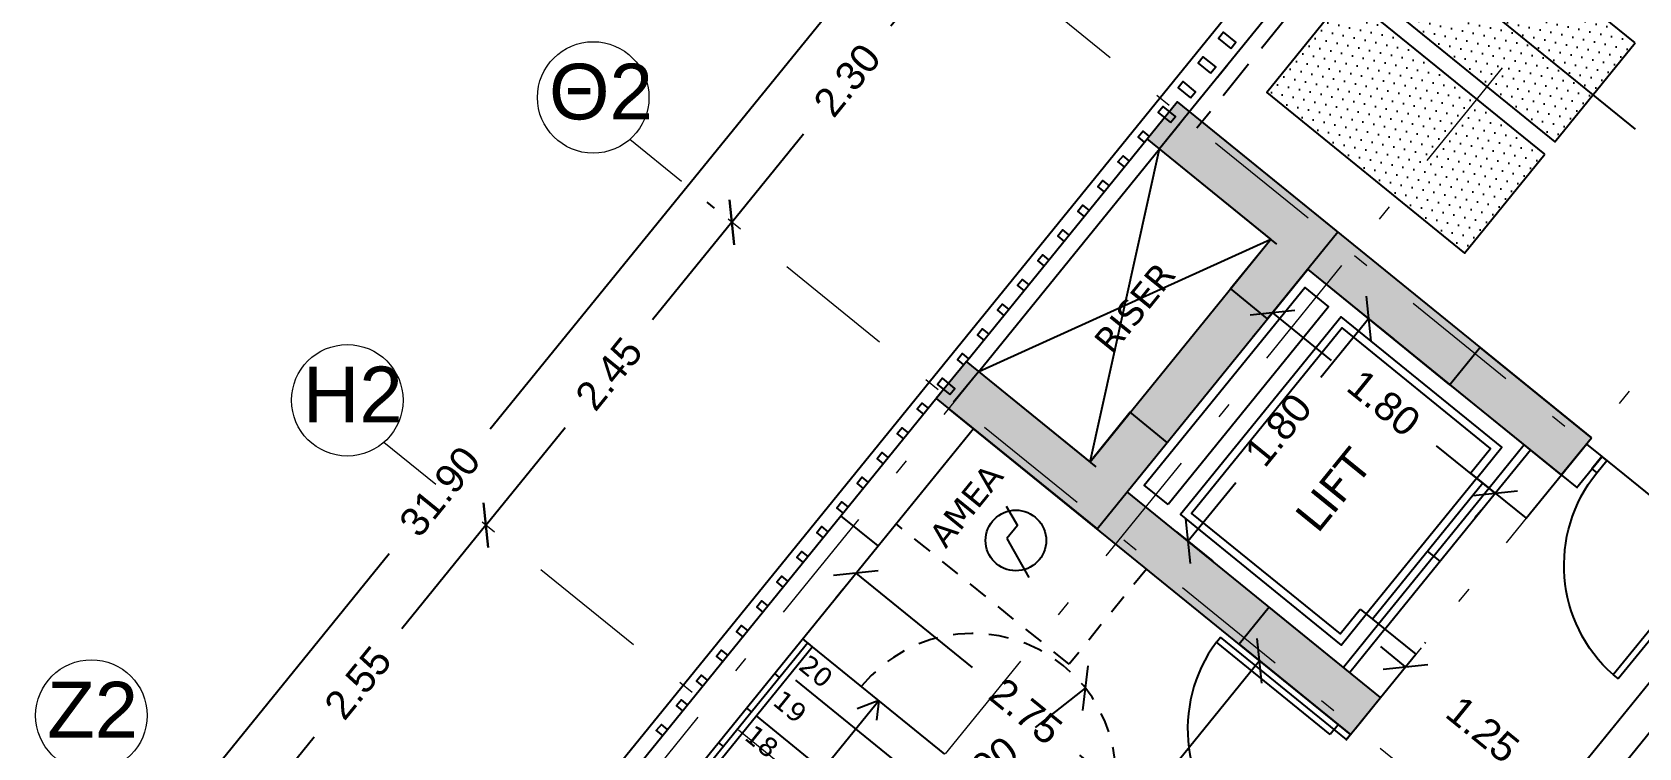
# Model space of a CAD drawing. Header units: inches. Extents: x 8644 to 9016, y -609 to 809.
# Drawn here: x 8850.08 to 8860.17, y -589.29 to -584.79 of the extents above; entities that cross this region are included whole.
import ezdxf

# ---------------------------------------------------------------- set-up
doc = ezdxf.new("R2010")
doc.units = ezdxf.units.IN
doc.header["$MEASUREMENT"] = 0
for name, pattern in [('DASHDOT', [1, 0.5, -0.25, 0, -0.25]), ('DASHED', [19.05, 12.7, -6.35]), ('HIDDEN', [0.375, 0.25, -0.125]), ('HIDDEN2', [0.1875, 0.125, -0.0625])]:
    doc.linetypes.add(name, pattern=pattern)
doc.layers.add('axis', color=8, linetype='DASHDOT', lineweight=15)
for name, color, linetype in [('COLUMNS', 5, 'Continuous'), ('DIMENSIONS', 6, 'Continuous'), ('DIMS', 6, 'Continuous'), ('DOKOS', 3, 'Continuous'), ('floors', 8, 'Continuous'), ('openings', 3, 'Continuous'), ('provoles', 2, 'Continuous'), ('sanitary', 5, 'Continuous'), ('TEXT', 6, 'Continuous'), ('walls', 1, 'Continuous')]:
    doc.layers.add(name, color=color, linetype=linetype)
doc.styles.get("Standard").update_dxf_attribs({"font": 'arial.ttf'})
doc.styles.add('style1', font='arial.ttf')
doc.dimstyles.new('ekato', dxfattribs={"dimtxt": 0.18, "dimasz": 0.2, "dimexe": 0.2, "dimexo": 0.2, "dimgap": 0.2, "dimtad": 0, "dimzin": 0, "dimdsep": 46, "dimtxsty": 'style1', "dimblk": 'OBLIQUE', "dimcen": 0.2, "dimadec": 0, "dimazin": 0, "dimtfac": 1, "dimtofl": 0, "dimtmove": 0, "dimatfit": 3, "dimfxl": 1, "dimtolj": 1, "dimtzin": 0, "dimarcsym": 0})

# ---------------------------------------------------------------- blocks, each defined once
blk = doc.blocks.new('d100')
at = {"layer": 'openings', "color": 5}
for p, q in [((0.04, 0), (0.04, -1.02)), ((0.04, -0.1), (0.08, -0.1)), ((0.08, -0.1), (0.08, -1.02)), ((0.08, -1.02), (0.04, -1.02))]:
    blk.add_line(p, q, dxfattribs=at)
for points in [[(0.04, 0), (0.04, -0.1), (0, -0.1), (0, 0)], [(1, 0), (1, -0.1), (0.96, -0.1), (0.96, 0)]]:
    blk.add_lwpolyline(points, close=True, dxfattribs=at)
at = {"layer": 'openings', "color": 8}
blk.add_arc((0.038, -0.099), 0.922, 272.5852, 359.9609, dxfattribs=at)
blk = doc.blocks.new('_Oblique')
at = {"color": 0, "linetype": 'ByBlock', "lineweight": -2}
blk.add_line((-0.5, -0.5), (0.5, 0.5), dxfattribs=at)
blk = doc.blocks.new('*D15445')
at = {"layer": 'DEFPOINTS', "color": 0, "transparency": 16777216}
for p in [(8856.699, -588.914), (8855.991, -589.47)]:
    blk.add_point(p, dxfattribs=at)
at = {"layer": 'walls', "color": 0, "lineweight": -2, "transparency": 16777216}
blk.add_line((8856.384, -589.161), (8856.699, -588.914), dxfattribs=at)
at = {"layer": 'walls', "color": 0, "lineweight": -2, "transparency": 16777216, "xscale": 0.2, "yscale": 0.2, "zscale": 0.2, "rotation": 38.12336068138445}
blk.add_blockref('_Oblique', (8856.699, -588.914), dxfattribs=at)
at = {"layer": 'walls', "color": 0, "transparency": 16777216, "insert": (8855.975, -589.482), "char_height": 0.18, "attachment_point": 5, "rotation": 38.1234, "style": 'style1'}
blk.add_mtext('\\A1;R0.90', dxfattribs=at)
blk = doc.blocks.new('*D15423')
at = {"layer": 'DEFPOINTS', "color": 0, "transparency": 16777216}
for p in [(8862.674, -575.286), (8862.692, -575.3), (8842.579, -600.042)]:
    blk.add_point(p, dxfattribs=at)
at = {"layer": 'DIMENSIONS', "color": 0, "lineweight": -2, "transparency": 16777216}
for p, q in [((8862.692, -575.3), (8852.961, -587.288)), ((8862.829, -575.412), (8862.847, -575.426)), ((8842.596, -600.057), (8852.327, -588.069)), ((8842.734, -600.168), (8842.752, -600.183))]:
    blk.add_line(p, q, dxfattribs=at)
at = {"layer": 'DIMENSIONS', "color": 0, "lineweight": -2, "transparency": 16777216, "xscale": 0.2, "yscale": 0.2, "zscale": 0.2}
for p, rotation in [((8862.692, -575.3), 50.93301945745934), ((8842.596, -600.057), 230.9330194574593)]:
    blk.add_blockref('_Oblique', p, dxfattribs=dict(at, rotation=rotation))
at = {"layer": 'DIMENSIONS', "color": 0, "transparency": 16777216, "insert": (8852.644, -587.678), "char_height": 0.18, "attachment_point": 5, "rotation": 50.933, "style": 'style1'}
blk.add_mtext('\\A1;31.90', dxfattribs=at)
blk = doc.blocks.new('*D15429')
at = {"layer": 'DEFPOINTS', "color": 0, "transparency": 16777216}
for p in [(8852.934, -587.89), (8852.934, -587.89), (8851.326, -589.87)]:
    blk.add_point(p, dxfattribs=at)
at = {"layer": 'DIMENSIONS', "color": 0, "lineweight": -2, "transparency": 16777216}
for p, q in [((8852.934, -587.89), (8852.405, -588.541)), ((8851.326, -589.87), (8851.855, -589.219))]:
    blk.add_line(p, q, dxfattribs=at)
at = {"layer": 'DIMENSIONS', "color": 0, "lineweight": -2, "transparency": 16777216, "xscale": 0.2, "yscale": 0.2, "zscale": 0.2}
for p, rotation in [((8852.934, -587.89), 50.9330194575321), ((8851.326, -589.87), 230.9330194575321)]:
    blk.add_blockref('_Oblique', p, dxfattribs=dict(at, rotation=rotation))
at = {"layer": 'DIMENSIONS', "color": 0, "transparency": 16777216, "insert": (8852.13, -588.88), "char_height": 0.18, "attachment_point": 5, "rotation": 50.933, "style": 'style1'}
blk.add_mtext('\\A1;2.55', dxfattribs=at)
blk = doc.blocks.new('*D15430')
at = {"layer": 'DEFPOINTS', "color": 0, "transparency": 16777216}
for p in [(8854.478, -585.988), (8854.524, -586.025), (8852.934, -587.89)]:
    blk.add_point(p, dxfattribs=at)
at = {"layer": 'DIMENSIONS', "color": 0, "lineweight": -2, "transparency": 16777216}
for p, q in [((8854.368, -585.899), (8854.322, -585.862)), ((8854.478, -585.988), (8853.98, -586.6)), ((8852.934, -587.89), (8853.431, -587.277))]:
    blk.add_line(p, q, dxfattribs=at)
at = {"layer": 'DIMENSIONS', "color": 0, "lineweight": -2, "transparency": 16777216, "xscale": 0.2, "yscale": 0.2, "zscale": 0.2}
for p, rotation in [((8854.478, -585.988), 50.9330194575321), ((8852.934, -587.89), 230.9330194575321)]:
    blk.add_blockref('_Oblique', p, dxfattribs=dict(at, rotation=rotation))
at = {"layer": 'DIMENSIONS', "color": 0, "transparency": 16777216, "insert": (8853.706, -586.939), "char_height": 0.18, "attachment_point": 5, "rotation": 50.933, "style": 'style1'}
blk.add_mtext('\\A1;2.45', dxfattribs=at)
blk = doc.blocks.new('*D15431')
at = {"layer": 'DEFPOINTS', "color": 0, "transparency": 16777216}
for p in [(8855.898, -584.178), (8855.927, -584.202), (8854.524, -586.025)]:
    blk.add_point(p, dxfattribs=at)
at = {"layer": 'DIMENSIONS', "color": 0, "lineweight": -2, "transparency": 16777216}
for p, q in [((8855.927, -584.202), (8855.477, -584.757)), ((8856.053, -584.304), (8856.082, -584.328)), ((8854.478, -585.988), (8854.928, -585.433)), ((8854.368, -585.899), (8854.322, -585.862))]:
    blk.add_line(p, q, dxfattribs=at)
at = {"layer": 'DIMENSIONS', "color": 0, "lineweight": -2, "transparency": 16777216, "xscale": 0.2, "yscale": 0.2, "zscale": 0.2}
for p, rotation in [((8855.927, -584.202), 50.9330194575321), ((8854.478, -585.988), 230.9330194575321)]:
    blk.add_blockref('_Oblique', p, dxfattribs=dict(at, rotation=rotation))
at = {"layer": 'DIMENSIONS', "color": 0, "transparency": 16777216, "insert": (8855.202, -585.095), "char_height": 0.18, "attachment_point": 5, "rotation": 50.933, "style": 'style1'}
blk.add_mtext('\\A1;2.30', dxfattribs=at)
blk = doc.blocks.new('*D15441')
at = {"layer": 'DEFPOINTS', "color": 0, "transparency": 16777216}
for p in [(8858.25, -586.409), (8858.477, -586.593), (8857.115, -587.807)]:
    blk.add_point(p, dxfattribs=at)
at = {"layer": 'DIMENSIONS', "color": 0, "lineweight": -2, "transparency": 16777216}
for p, q in [((8858.405, -586.535), (8858.632, -586.719)), ((8858.477, -586.593), (8858.177, -586.962)), ((8857.342, -587.991), (8857.642, -587.622)), ((8857.27, -587.933), (8857.498, -588.117))]:
    blk.add_line(p, q, dxfattribs=at)
at = {"layer": 'DIMENSIONS', "color": 0, "lineweight": -2, "transparency": 16777216, "xscale": 0.2, "yscale": 0.2, "zscale": 0.2}
for p, rotation in [((8858.477, -586.593), 50.93301945749693), ((8857.342, -587.991), 230.9330194574969)]:
    blk.add_blockref('_Oblique', p, dxfattribs=dict(at, rotation=rotation))
at = {"layer": 'DIMENSIONS', "color": 0, "transparency": 16777216, "insert": (8857.909, -587.292), "char_height": 0.18, "attachment_point": 5, "rotation": 50.933, "style": 'style1'}
blk.add_mtext('\\A1;1.80', dxfattribs=at)
blk = doc.blocks.new('*D15442')
at = {"layer": 'DEFPOINTS', "color": 0, "transparency": 16777216}
for p in [(8857.873, -586.556), (8857.912, -586.508), (8859.309, -587.643)]:
    blk.add_point(p, dxfattribs=at)
at = {"layer": 'DIMENSIONS', "color": 0, "lineweight": -2, "transparency": 16777216}
for p, q in [((8857.873, -586.556), (8858.242, -586.855)), ((8857.786, -586.663), (8857.747, -586.711)), ((8859.271, -587.69), (8858.902, -587.391)), ((8859.183, -587.798), (8859.144, -587.845))]:
    blk.add_line(p, q, dxfattribs=at)
at = {"layer": 'DIMENSIONS', "color": 0, "lineweight": -2, "transparency": 16777216, "xscale": 0.2, "yscale": 0.2, "zscale": 0.2}
for p, rotation in [((8857.873, -586.556), 140.9330194574455), ((8859.271, -587.69), 320.9330194574455)]:
    blk.add_blockref('_Oblique', p, dxfattribs=dict(at, rotation=rotation))
at = {"layer": 'DIMENSIONS', "color": 0, "transparency": 16777216, "insert": (8858.572, -587.123), "char_height": 0.18, "attachment_point": 5, "rotation": 320.933, "style": 'style1'}
blk.add_mtext('\\A1;1.80', dxfattribs=at)
blk = doc.blocks.new('*D15443')
at = {"layer": 'DEFPOINTS', "color": 0, "transparency": 16777216}
for p in [(8855.302, -588.137), (8857.437, -589.87), (8857.392, -589.925)]:
    blk.add_point(p, dxfattribs=at)
at = {"layer": 'DIMENSIONS', "color": 0, "lineweight": -2, "transparency": 16777216}
for p, q in [((8855.256, -588.192), (8855.986, -588.784)), ((8855.176, -588.292), (8855.13, -588.348)), ((8857.392, -589.925), (8856.663, -589.334)), ((8857.311, -590.025), (8857.266, -590.081))]:
    blk.add_line(p, q, dxfattribs=at)
at = {"layer": 'DIMENSIONS', "color": 0, "lineweight": -2, "transparency": 16777216, "xscale": 0.2, "yscale": 0.2, "zscale": 0.2}
for p, rotation in [((8855.256, -588.192), 140.9330194572223), ((8857.392, -589.925), 320.9330194572223)]:
    blk.add_blockref('_Oblique', p, dxfattribs=dict(at, rotation=rotation))
at = {"layer": 'DIMENSIONS', "color": 0, "transparency": 16777216, "insert": (8856.324, -589.059), "char_height": 0.18, "attachment_point": 5, "rotation": 320.933, "style": 'style1'}
blk.add_mtext('\\A1;2.75', dxfattribs=at)
blk = doc.blocks.new('*D15444')
at = {"layer": 'DEFPOINTS', "color": 0, "transparency": 16777216}
for p in [(8857.754, -588.711), (8857.792, -588.742), (8854.76, -592.399)]:
    blk.add_point(p, dxfattribs=at)
at = {"layer": 'DIMENSIONS', "color": 0, "lineweight": -2, "transparency": 16777216}
for p, q in [((8857.792, -588.742), (8856.571, -590.246)), ((8857.909, -588.837), (8857.947, -588.869)), ((8854.798, -592.43), (8856.019, -590.927)), ((8854.915, -592.525), (8854.954, -592.556))]:
    blk.add_line(p, q, dxfattribs=at)
at = {"layer": 'DIMENSIONS', "color": 0, "lineweight": -2, "transparency": 16777216, "xscale": 0.2, "yscale": 0.2, "zscale": 0.2}
for p, rotation in [((8857.792, -588.742), 50.93301945754488), ((8854.798, -592.43), 230.9330194575448)]:
    blk.add_blockref('_Oblique', p, dxfattribs=dict(at, rotation=rotation))
at = {"layer": 'DIMENSIONS', "color": 0, "transparency": 16777216, "insert": (8856.295, -590.586), "char_height": 0.18, "attachment_point": 5, "rotation": 50.933, "style": 'style1'}
blk.add_mtext('\\A1;4.75', dxfattribs=at)
blk = doc.blocks.new('*D15451')
at = {"layer": 'DEFPOINTS', "color": 0, "transparency": 16777216}
for p in [(8858.619, -583.732), (8862.773, -587.104), (8862.564, -587.361)]:
    blk.add_point(p, dxfattribs=at)
at = {"layer": 'DIMENSIONS', "color": 0, "lineweight": -2, "transparency": 16777216}
for p, q in [((8858.493, -583.887), (8858.284, -584.145)), ((8858.41, -583.99), (8860.15, -585.402)), ((8862.564, -587.361), (8860.824, -585.949)), ((8862.647, -587.259), (8862.438, -587.517))]:
    blk.add_line(p, q, dxfattribs=at)
at = {"layer": 'DIMENSIONS', "color": 0, "lineweight": -2, "transparency": 16777216, "xscale": 0.2, "yscale": 0.2, "zscale": 0.2}
for p, rotation in [((8858.41, -583.99), 140.9330194581323), ((8862.564, -587.361), 320.9330194581323)]:
    blk.add_blockref('_Oblique', p, dxfattribs=dict(at, rotation=rotation))
at = {"layer": 'DIMENSIONS', "color": 0, "transparency": 16777216, "insert": (8860.487, -585.676), "char_height": 0.18, "attachment_point": 5, "rotation": 320.933, "style": 'style1'}
blk.add_mtext('\\A1;5.35', dxfattribs=at)
blk = doc.blocks.new('*D15453')
at = {"layer": 'DEFPOINTS', "color": 0, "transparency": 16777216}
for p in [(8858.703, -588.786), (8859.673, -589.574), (8859.679, -589.567)]:
    blk.add_point(p, dxfattribs=at)
at = {"layer": 'DIMENSIONS', "color": 0, "lineweight": -2, "transparency": 16777216}
for p, q in [((8858.708, -588.78), (8858.553, -588.653)), ((8858.829, -588.631), (8858.834, -588.624)), ((8859.799, -589.419), (8859.805, -589.412)), ((8859.679, -589.567), (8859.834, -589.693))]:
    blk.add_line(p, q, dxfattribs=at)
at = {"layer": 'DIMENSIONS', "color": 0, "lineweight": -2, "transparency": 16777216, "xscale": 0.2, "yscale": 0.2, "zscale": 0.2}
for p, rotation in [((8858.708, -588.78), 320.9330194579596), ((8859.679, -589.567), 140.9330194579596)]:
    blk.add_blockref('_Oblique', p, dxfattribs=dict(at, rotation=rotation))
at = {"layer": 'DIMENSIONS', "color": 0, "transparency": 16777216, "insert": (8859.193, -589.173), "char_height": 0.18, "attachment_point": 5, "rotation": 320.933, "style": 'style1'}
blk.add_mtext('\\A1;1.25', dxfattribs=at)

msp = doc.modelspace()

# ---------------------------------------------------------------- hatches: boundary and pattern name
at = {"layer": 'COLUMNS'}
h = msp.add_hatch(color=256, dxfattribs=at)
h.dxf.hatch_style = 1
h.paths.add_polyline_path([(8858.2834, -586.0501), (8857.8422, -586.5936), (8857.6093, -586.4045), (8857.8614, -586.094), (8857.085, -585.4637), (8857.274, -585.2308)])
h = msp.add_hatch(color=256, dxfattribs=at)
h.dxf.hatch_style = 1
h.paths.add_polyline_path([(8859.875, -587.3421), (8859.1762, -586.7749), (8858.9872, -587.0078), (8859.6859, -587.575)])
h = msp.add_hatch(color=256, dxfattribs=at)
h.dxf.hatch_style = 1
h.paths.add_polyline_path([(8856.7708, -587.9135), (8857.212, -587.37), (8856.9791, -587.1809), (8856.727, -587.4915), (8855.9506, -586.8613), (8855.7615, -587.0942)])
h = msp.add_hatch(color=256, dxfattribs=at)
h.dxf.hatch_style = 1
h.paths.add_polyline_path([(8858.5515, -588.9725), (8857.8528, -588.4053), (8857.6637, -588.6383), (8858.3625, -589.2055)])
at = {"layer": 'floors'}
h = msp.add_hatch(dxfattribs=at)
h.set_pattern_fill('AR-CONC', color=256, scale=0.05, angle=95.93302)
h.set_pattern_definition([(145.9330195, (-1310.13757, 1490.0683), (-0.005862075, 0.359952269), [0.0375, -0.4125]), (90.9330195, (-1310.13757, 1490.0683), (-0.366910407, -0.107879508), [0.03, -0.33]), (196.384464, (-1310.13805, 1490.0983), (-0.372772478, 0.252072761), [0.031870096, -0.350571056]), (142.1172195, (-1310.23703, 1490.05796), (0.027158223, 0.539316793), [0.05625, -0.61875]), (192.568655, (-1310.23477, 1490.1029), (-0.532756348, 0.414482416), [0.04780517, -0.52585688]), (87.1171834, (-1310.23703, 1490.05796), (-0.532756348, 0.414482416), [0.045, -0.495]), (116.9330195, (-1310.21733, 1490.11028), (0.169381237, 0.3176633386), [0.0375, -0.4125]), (61.9330195, (-1310.21733, 1490.11028), (-0.373208096, 0.083528151), [0.03, -0.33]), (167.3844642, (-1310.20322, 1490.13675), (-0.203826858, 0.401191486), [0.031870095, -0.350571056]), (133.4330195, (-1310.13757, 1490.0683), (-0.1661837958, -0.011157554), [0, -0.326, 0, -0.335, 0, -0.33125]), (103.4330195, (-1310.13757, 1490.0683), (-0.2097456976, 0.110445857), [0, -0.191, 0, -0.3185, 0, -0.12625]), (63.4330195, (-1310.12604, 1489.9574), (-0.016372455, 0.2666471857), [0, -0.125, 0, -0.39, 0, -0.5175]), (53.4330195, (-1310.12087, 1489.90767), (-0.079925123, 0.284857427), [0, -0.1625, 0, -0.259, 0, -0.3675])])
h.paths.add_polyline_path([(8862.2975, -591.498), (8861.6763, -590.9938), (8861.1406, -591.6538), (8861.0776, -591.7314), (8860.3789, -591.1642), (8859.7577, -590.66), (8859.2531, -590.2504), (8859.2279, -590.2814, -0.4008611), (8859.3875, -591.5445), (8859.3623, -591.5755), (8858.648, -590.9957), (8858.6228, -591.0268), (8863.9024, -595.3123), (8863.8709, -595.3512), (8864.0262, -595.4772), (8870.8642, -587.0532), (8870.0878, -586.4229, -0.4142136), (8870.0147, -585.7196), (8872.7414, -582.3604, 0.6313617), (8872.3532, -581.5453), (8871.7206, -581.5453, -0.0395828), (8871.6758, -581.6104), (8864.1526, -590.8787), (8863.9585, -590.7211), (8863.8955, -590.7988), (8862.3829, -592.6621), (8862.3199, -592.7398), (8861.6988, -592.2356)])
h.paths.add_polyline_path([(8863.1593, -593.2924), (8864.6719, -591.429), (8865.3706, -591.9962), (8865.1973, -592.2097), (8865.3526, -592.3358), (8865.132, -592.6075), (8864.9767, -592.4814), (8864.8822, -592.5979), (8865.0375, -592.724), (8864.8169, -592.9957), (8864.6616, -592.8697), (8864.5671, -592.9861), (8864.7224, -593.1122), (8864.5018, -593.3839), (8864.3465, -593.2579), (8864.252, -593.3743), (8864.4073, -593.5004), (8864.1867, -593.7721), (8864.0314, -593.6461), (8863.8581, -593.8596)], flags=16)
h.paths.add_polyline_path([(8866.349, -589.5074, -1), (8866.749, -589.5074, -1)], flags=16)
h.paths.add_polyline_path([(8866.8709, -588.8757), (8867.2491, -588.4099), (8867.7149, -588.788), (8867.3368, -589.2539)], flags=16)
h.paths.add_polyline_path([(8867.6074, -587.8331), (8868.2008, -587.1019), (8868.5891, -587.417), (8867.9956, -588.1482)], flags=16)
h.paths.add_polyline_path([(8868.065, -588.6973), (8869.1994, -587.2998), (8868.5007, -586.7326), (8869.0364, -586.0726), (8869.7351, -586.6398), (8870.4727, -587.2385), (8869.937, -587.8985), (8868.8026, -589.296)], flags=16)
h.paths.add_polyline_path([(8871.769, -582.8303, -1), (8872.169, -582.8303, -1)], flags=16)
h.paths.add_polyline_path([(8859.2279, -590.2814), (8858.6733, -590.9647), (8859.3875, -591.5445, 0.4008611)], flags=17)
h.paths.add_polyline_path([(8860.7884, -591.439), (8861.8072, -591.439), (8861.8072, -590.8602), (8860.7884, -590.8602)], flags=25)
h = msp.add_hatch(dxfattribs=at)
h.set_pattern_fill('DOTS', color=256, angle=410.93302, style=0)
h.set_pattern_definition([(50.9330195, (9086.43817, -2240.18168), (-0.0288309688, 0.0636520835), [0, -0.0625])])
h.paths.add_polyline_path([(8858.4035, -584.474), (8859.6458, -585.4824), (8860.15, -584.8613), (8858.9077, -583.8529)])
h = msp.add_hatch(dxfattribs=at)
h.set_pattern_fill('DOTS', color=256, angle=410.93302, style=0)
h.set_pattern_definition([(50.9330195, (9085.87096, -2240.88045), (-0.0288309688, 0.0636520835), [0, -0.0625])])
h.paths.add_polyline_path([(8857.8363, -585.1728), (8859.0786, -586.1812), (8859.5828, -585.56), (8858.3405, -584.5517)])
at = {"layer": 'provoles', "transparency": 33554687}
h = msp.add_hatch(color=7, dxfattribs=at)
h.dxf.hatch_style = 1
h.paths.add_polyline_path([(8857.3517, -585.2938), (8857.1626, -585.5268), (8857.8614, -586.094), (8856.727, -587.4915), (8856.0282, -586.9243), (8855.8391, -587.1572), (8858.3625, -589.2055), (8858.5515, -588.9725), (8856.9599, -587.6806), (8858.0943, -586.283), (8859.6859, -587.575), (8859.875, -587.3421)])

# ---------------------------------------------------------------- linework, layer by layer
at = {"layer": 'axis', "ltscale": 1.5}
for p, q in [((8867.3739, -572.9469, 0.0706), (8844.5589, -601.0539, 0.0706)), ((8868.3906, -573.8365, 0.0706), (8845.158, -602.4579, 0.0706)), ((8869.8973, -574.9952, 0.0706), (8855.2428, -593.0487, 0.0706)), ((8865.5501, -592.0131, 0.0706), (8855.2866, -583.682, 0.0706)), ((8864.1006, -593.7988, 0.0706), (8853.8371, -585.4677, 0.0706)), ((8862.5565, -595.701, 0.0706), (8852.293, -587.3699, 0.0706))]:
    msp.add_line(p, q, dxfattribs=at)
at = {"layer": 'axis', "color": 1, "linetype": 'Continuous'}
for centre in [(8853.6074, -585.2037, 0.0706), (8852.0633, -587.1059, 0.0706), (8850.4562, -589.0857, 0.0706)]:
    msp.add_circle(centre, 0.35, dxfattribs=at)
at = {"layer": 'COLUMNS', "elevation": 0.0706}
for points in [[(8858.2834, -586.0501), (8857.8422, -586.5936), (8857.6093, -586.4045), (8857.8614, -586.094), (8857.085, -585.4637), (8857.274, -585.2308), (8858.2834, -586.0501)], [(8859.875, -587.3421), (8859.1762, -586.7749), (8858.9872, -587.0078), (8859.6859, -587.575), (8859.875, -587.3421)], [(8856.7708, -587.9135), (8857.212, -587.37), (8856.9791, -587.1809), (8856.727, -587.4915), (8855.9506, -586.8613), (8855.7615, -587.0942), (8856.7708, -587.9135)], [(8858.5515, -588.9725), (8857.8528, -588.4053), (8857.6637, -588.6383), (8858.3625, -589.2055), (8858.5515, -588.9725)]]:
    msp.add_lwpolyline(points, dxfattribs=at)
at = {"layer": 'DIMENSIONS', "color": 4, "linetype": 'DASHED', "ltscale": 0.02}
msp.add_line((8861.0843, -580.8541, 0.0706), (8857.3978, -585.3957, 0.0706), dxfattribs=at)
at = {"layer": 'DIMENSIONS'}
for p, q in [((8856.727, -587.4915, 0.0706), (8857.1626, -585.5268, 0.0706)), ((8856.0282, -586.9243, 0.0706), (8857.8614, -586.094, 0.0706))]:
    msp.add_line(p, q, dxfattribs=at)
at = {"layer": 'DIMENSIONS', "color": 8, "linetype": 'HIDDEN2', "elevation": 0.0706}
msp.add_lwpolyline([(8857.0814, -588.1656), (8857.0814, -588.1656), (8856.5961, -588.7634), (8855.5091, -587.8811)], dxfattribs=at)
at = {"layer": 'DIMENSIONS', "color": 8, "linetype": 'HIDDEN2'}
msp.add_arc((8855.9906, -589.4697, 0.0706), 0.9, 320.93302, 140.93302, dxfattribs=at)
at = {"layer": 'DIMS'}
for p, q in [((8856.2013, -587.7713, 0.0706), (8856.271, -587.8923, 0.0706)), ((8856.271, -587.8923, 0.0706), (8856.2045, -587.9743, 0.0706)), ((8856.2045, -587.9743, 0.0706), (8856.3427, -588.2196, 0.0706))]:
    msp.add_line(p, q, dxfattribs=at)
msp.add_circle((8856.2613, -587.9863, 0.0706), 0.1904, dxfattribs=at)
at = {"layer": 'DOKOS', "color": 4}
msp.add_line((8858.9872, -587.0078, 0.0706), (8858.0943, -586.283, 0.0706), dxfattribs=at)
at = {"layer": 'floors', "elevation": 0.0706}
for points in [[(8860.15, -584.8613), (8858.9077, -583.8529), (8858.4035, -584.474), (8859.6458, -585.4824)], [(8859.5828, -585.56), (8858.3405, -584.5517), (8857.8363, -585.1728), (8859.0786, -586.1812)]]:
    msp.add_lwpolyline(points, close=True, dxfattribs=at)
at = {"layer": 'provoles', "color": 1}
for p, q in [((8859.8435, -587.3809, 0.0706), (8859.9406, -587.4597, 0.0706)), ((8859.7823, -587.6546, 0.0706), (8859.9399, -587.4605, 0.0706)), ((8859.6859, -587.575, 0.0706), (8859.783, -587.6538, 0.0706)), ((8852.6419, -590.9374, 0.0706), (8855.1628, -587.8318, 0.0706)), ((8855.3957, -588.0209, 0.0706), (8855.1628, -587.8318, 0.0706)), ((8859.1754, -590.1874, 0.0706), (8860.6565, -588.3628, 0.0706))]:
    msp.add_line(p, q, dxfattribs=at)
at = {"layer": 'provoles', "color": 8}
for p, q in [((8859.453, -587.3859, 0.0706), (8859.2324, -587.6577, 0.0706)), ((8859.9412, -587.4588, 0.0706), (8860.7655, -588.1279, 0.0706)), ((8859.116, -587.5631, 0.0706), (8859.2713, -587.6892, 0.0706)), ((8859.1548, -587.5947, 0.0706), (8858.4616, -588.4487, 0.0706)), ((8859.1936, -587.6262, 0.0706), (8858.5004, -588.4802, 0.0706)), ((8859.2324, -587.6577, 0.0706), (8858.5392, -588.5117, 0.0706)), ((8858.578, -588.5432, 0.0706), (8859.2713, -587.6892, 0.0706)), ((8858.578, -588.5432, 0.0706), (8859.2713, -587.6892, 0.0706)), ((8858.9246, -588.1162, 0.0706), (8858.847, -588.0532, 0.0706)), ((8858.4227, -588.4172, 0.0706), (8858.578, -588.5432, 0.0706)), ((8858.5392, -588.5117, 0.0706), (8858.3186, -588.7835, 0.0706))]:
    msp.add_line(p, q, dxfattribs=at)
at = {"layer": 'provoles', "color": 5}
for p, q in [((8854.9541, -588.6284, 0.0706), (8853.0571, -590.9654, 0.0706)), ((8854.9851, -588.6536, 0.0706), (8853.1134, -590.9595, 0.0706)), ((8854.9851, -588.6536, 0.0706), (8854.923, -588.6032, 0.0706)), ((8854.9851, -588.6536, 0.0706), (8854.9541, -588.6284, 0.0706)), ((8855.8159, -589.3279, 0.0706), (8854.9851, -588.6536, 0.0706)), ((8854.7776, -588.8458, 0.0706), (8854.7466, -588.8206, 0.0706)), ((8855.7098, -589.538, 0.0706), (8854.879, -588.8637, 0.0706)), ((8854.2031, -590.4659, 0.0706), (8855.4005, -588.9908, 0.0706)), ((8855.4005, -588.9908, 0.0706), (8855.2643, -589.0441, 0.0706)), ((8854.6012, -589.0632, 0.0706), (8854.5701, -589.038, 0.0706)), ((8855.463, -589.7627, 0.0706), (8854.6322, -589.0884, 0.0706)), ((8854.4247, -589.2806, 0.0706), (8854.3936, -589.2554, 0.0706))]:
    msp.add_line(p, q, dxfattribs=at)
at = {"layer": 'provoles', "color": 8, "elevation": 0.0706}
msp.add_lwpolyline([(8857.217, -587.7605), (8857.0673, -587.639), (8858.0756, -586.3967), (8858.2254, -586.5182)], close=True, dxfattribs=at)
for points in [[(8859.1548, -587.5947), (8859.3124, -587.4006), (8858.303, -586.5813), (8857.2947, -587.8235), (8858.304, -588.6428), (8858.4616, -588.4487)], [(8859.116, -587.5631), (8859.242, -587.4079), (8858.3103, -586.6516), (8857.365, -587.8162), (8858.2967, -588.5725), (8858.4227, -588.4172)]]:
    msp.add_lwpolyline(points, dxfattribs=at)
at = {"layer": 'sanitary', "linetype": 'HIDDEN', "ltscale": 0.5}
msp.add_line((8855.4005, -588.9908, 0.0706), (8855.3834, -589.1501, 0.0706), dxfattribs=at)
at = {"layer": 'walls', "color": 5}
for p, q in [((8843.8458, -601.6151, 0.0706), (8860.8514, -580.6651, 0.0706)), ((8861.0066, -580.7911, 0.0706), (8857.3202, -585.3327, 0.0706)), ((8856.0282, -586.9243, 0.0706), (8857.1626, -585.5268, 0.0706))]:
    msp.add_line(p, q, dxfattribs=at)
at = {"layer": 'walls', "color": 1, "linetype": 'Continuous'}
for p, q in [((8857.3202, -585.3327, 0.0706), (8857.1626, -585.5268, 0.0706)), ((8857.3517, -585.2938, 0.0706), (8859.875, -587.3421, 0.0706)), ((8855.9506, -586.8613, 0.0706), (8857.085, -585.4637, 0.0706)), ((8856.0282, -586.9243, 0.0706), (8857.1626, -585.5268, 0.0706)), ((8859.4654, -587.8468, 0.0706), (8859.8435, -587.3809, 0.0706))]:
    msp.add_line(p, q, dxfattribs=at)
at = {"layer": 'walls'}
for p, q in [((8857.9002, -586.1255, 0.0706), (8857.1626, -585.5268, 0.0706)), ((8856.727, -587.4915, 0.0706), (8857.8614, -586.094, 0.0706)), ((8856.9599, -587.6806, 0.0706), (8858.0943, -586.283, 0.0706)), ((8859.6859, -587.575, 0.0706), (8858.0943, -586.283, 0.0706)), ((8856.0282, -586.9243, 0.0706), (8855.8706, -587.1184, 0.0706)), ((8856.7658, -587.523, 0.0706), (8856.0282, -586.9243, 0.0706)), ((8858.3625, -589.2055, 0.0706), (8855.8391, -587.1572, 0.0706)), ((8859.2713, -587.6892, 0.0706), (8859.4918, -587.4175, 0.0706)), ((8858.5515, -588.9725, 0.0706), (8856.9599, -587.6806, 0.0706)), ((8859.2713, -587.6892, 0.0706), (8859.4654, -587.8468, 0.0706)), ((8853.0323, -590.9324, 0.0706), (8855.3957, -588.0209, 0.0706)), ((8860.9063, -588.3724, 0.0706), (8859.3937, -590.2358, 0.0706)), ((8858.578, -588.5432, 0.0706), (8858.3574, -588.815, 0.0706)), ((8858.578, -588.5432, 0.0706), (8858.7721, -588.7008, 0.0706)), ((8858.5515, -588.9725, 0.0706), (8858.7721, -588.7008, 0.0706)), ((8858.394, -589.1666, 0.0706), (8858.5515, -588.9725, 0.0706))]:
    msp.add_line(p, q, dxfattribs=at)
at = {"layer": 'walls', "color": 6}
for p, q in [((8855.1628, -587.8318, 0.0706), (8855.793, -587.0554, 0.0706)), ((8855.3957, -588.0209, 0.0706), (8855.9944, -587.2833, 0.0706))]:
    msp.add_line(p, q, dxfattribs=at)
at = {"layer": 'walls', "color": 2, "elevation": 0.0706}
for points in [[(8857.6105, -584.8957), (8857.642, -584.8569), (8857.5644, -584.7939), (8857.5328, -584.8327)], [(8857.4844, -585.051), (8857.516, -585.0122), (8857.4383, -584.9492), (8857.4068, -584.988)], [(8857.3584, -585.2063), (8857.3899, -585.1675), (8857.3123, -585.1045), (8857.2808, -585.1433)], [(8857.2324, -585.3616), (8857.2639, -585.3228), (8857.1862, -585.2597), (8857.1547, -585.2986)], [(8855.8458, -587.0697), (8855.8774, -587.0309), (8855.7997, -586.9678), (8855.7682, -587.0067)]]:
    msp.add_lwpolyline(points, close=True, dxfattribs=at)
for points in [[(8857.099, -585.4465), (8857.0602, -585.415), (8857.0287, -585.4538), (8857.0675, -585.4853)], [(8856.9729, -585.6018), (8856.9341, -585.5703), (8856.9026, -585.6091), (8856.9414, -585.6406)], [(8856.8469, -585.7571), (8856.8081, -585.7256), (8856.7766, -585.7644), (8856.8154, -585.7959)], [(8856.7208, -585.9123), (8856.682, -585.8809), (8856.6505, -585.9197), (8856.6893, -585.9512)], [(8856.5948, -586.0676), (8856.556, -586.0361), (8856.5245, -586.075), (8856.5633, -586.1065)], [(8856.4687, -586.2229), (8856.4299, -586.1914), (8856.3984, -586.2302), (8856.4372, -586.2617)], [(8856.3427, -586.3782), (8856.3039, -586.3467), (8856.2724, -586.3855), (8856.3112, -586.417)], [(8856.2166, -586.5335), (8856.1779, -586.502), (8856.1463, -586.5408), (8856.1851, -586.5723)], [(8856.0906, -586.6888), (8856.0518, -586.6573), (8856.0203, -586.6961), (8856.0591, -586.7276)], [(8855.9646, -586.844), (8855.9258, -586.8126), (8855.8943, -586.8514), (8855.933, -586.8829)], [(8855.7125, -587.1546), (8855.6737, -587.1231), (8855.6422, -587.1619), (8855.681, -587.1934)], [(8855.5864, -587.3099), (8855.5476, -587.2784), (8855.5161, -587.3172), (8855.5549, -587.3487)], [(8855.4604, -587.4652), (8855.4216, -587.4337), (8855.3901, -587.4725), (8855.4289, -587.504)], [(8855.3343, -587.6205), (8855.2955, -587.589), (8855.264, -587.6278), (8855.3028, -587.6593)], [(8855.2083, -587.7757), (8855.1695, -587.7442), (8855.138, -587.7831), (8855.1768, -587.8146)], [(8855.0822, -587.931), (8855.0434, -587.8995), (8855.0119, -587.9383), (8855.0507, -587.9698)], [(8854.9562, -588.0863), (8854.9174, -588.0548), (8854.8859, -588.0936), (8854.9247, -588.1251)], [(8854.8301, -588.2416), (8854.7914, -588.2101), (8854.7598, -588.2489), (8854.7986, -588.2804)], [(8854.7041, -588.3969), (8854.6653, -588.3654), (8854.6338, -588.4042), (8854.6726, -588.4357)], [(8854.5781, -588.5521), (8854.5393, -588.5207), (8854.5077, -588.5595), (8854.5465, -588.591)], [(8854.452, -588.7074), (8854.4132, -588.6759), (8854.3817, -588.7148), (8854.4205, -588.7462)], [(8854.326, -588.8627), (8854.2872, -588.8312), (8854.2557, -588.87), (8854.2945, -588.9015)], [(8854.1999, -589.018), (8854.1611, -588.9865), (8854.1296, -589.0253), (8854.1684, -589.0568)], [(8854.0739, -589.1733), (8854.0351, -589.1418), (8854.0036, -589.1806), (8854.0424, -589.2121)]]:
    msp.add_lwpolyline(points, dxfattribs=at)

# ---------------------------------------------------------------- block references
at = {"layer": 'provoles', "xscale": -1, "rotation": 320.9330194599224}
msp.add_blockref('d100', (8860.7176, -588.0891, 0.0706), dxfattribs=at)
at = {"layer": 'provoles', "rotation": 230.9330194581557}
msp.add_blockref('d100', (8858.3625, -589.2055, 0.0706), dxfattribs=at)

# ---------------------------------------------------------------- texts
at = {"layer": 'axis', "color": 1, "linetype": 'Continuous', "char_height": 0.35, "width": 0.5006, "attachment_point": 1}
for s, insert in [('{\\fArial|b0|i0|c161|p34;Θ2}', (8853.3298, -584.9918, 0.0706)), ('{\\fArial|b0|i0|c161|p34;Η2}', (8851.7857, -586.894, 0.0706)), ('{\\fArial|b0|i0|c161|p34;Ζ2}', (8850.1787, -588.8739, 0.0706))]:
    msp.add_mtext(s, dxfattribs=dict(at, insert=insert))
at = {"layer": 'TEXT'}
for s, insert, char_height, width, attachment_point, rotation in [('{\\fVerdana|b0|i0|c161|p34;RISER}', (8857.1481, -586.2217, 0.0706), 0.16, 2.37962, 3, 50.93302), ('{\\fVerdana|b0|i0|c0|p34;LIFT}', (8858.0006, -587.8234, 0.0706), 0.2, 1.632552, 1, 50.93302), ('{\\fVerdana|b0|i0|c0|p34;AMEA}', (8856.0756, -587.4906, 0.0706), 0.15, 2.37962, 3, 50.93302), ('{\\fVerdana|b0|i0|c0|p34;20}', (8854.9637, -588.6954, 0.0706), 0.12, 1.632552, 1, 320.93302), ('{\\fVerdana|b0|i0|c0|p34;19}', (8854.7996, -588.9176, 0.0706), 0.12, 1.632552, 1, 320.93302), ('{\\fVerdana|b0|i0|c0|p34;18}', (8854.6219, -589.1357, 0.0706), 0.12, 1.632552, 1, 320.93302)]:
    msp.add_mtext(s, dxfattribs=dict(at, insert=insert, char_height=char_height, width=width, attachment_point=attachment_point, rotation=rotation))

# ---------------------------------------------------------------- dimensions: what is measured, and where the dimension line sits
at = {"layer": 'DIMENSIONS'}
dim = msp.add_aligned_dim(p1=(8842.5786, -600.0423, 0.0706), p2=(8862.6741, -575.2856, 0.0706), distance=-0.023, text='31.90', dimstyle='ekato', dxfattribs=at)
dim.commit()
dim.dimension.update_dxf_attribs({"geometry": '*D15423', "text_midpoint": (8852.6442, -587.6785, 0.0706)})
for p1, p2, distance, picture, middle in [((8858.6193, -583.7322, 0.0706), (8862.7731, -587.1039, 0.0706), -0.3317, '*D15451', (8860.4871, -585.6756, 0.0706)), ((8857.1152, -587.8066, 0.0706), (8858.2496, -586.4091, 0.0706), -0.2925, '*D15441', (8857.9095, -587.2922, 0.0706)), ((8859.3091, -587.6426, 0.0706), (8857.9116, -586.5082, 0.0706), 0.0612, '*D15442', (8858.5718, -587.1229, 0.0706)), ((8855.3018, -588.1366, 0.0706), (8857.4369, -589.8697, 0.0706), -0.0719, '*D15443', (8856.3241, -589.0589, 0.0706)), ((8854.76, -592.3991, 0.0706), (8857.7535, -588.7112, 0.0706), -0.0496, '*D15444', (8856.2953, -590.5864, 0.0706)), ((8858.7027, -588.7863, 0.0706), (8859.6733, -589.574, 0.0706), 0.0087, '*D15453', (8859.1935, -589.1734, 0.0706))]:
    dim = msp.add_aligned_dim(p1=p1, p2=p2, distance=distance, dimstyle='ekato', dxfattribs=at)
    dim.commit()
    dim.dimension.update_dxf_attribs({"geometry": picture, "text_midpoint": middle})
for base, p1, p2, picture, middle in [((8855.9272, -584.2021, 0.0706), (8854.5236, -586.0252, 0.0706), (8855.8978, -584.1783, 0.0706), '*D15431', (8855.2024, -585.095, 0.0706)), ((8854.4776, -585.9879, 0.0706), (8852.9336, -587.8901, 0.0706), (8854.5236, -586.0252, 0.0706), '*D15430', (8853.7056, -586.939, 0.0706)), ((8852.9336, -587.8901, 0.0706), (8851.3265, -589.8699, 0.0706), (8852.9336, -587.8901, 0.0706), '*D15429', (8852.13, -588.88, 0.0706))]:
    dim = msp.add_linear_dim(base=base, p1=p1, p2=p2, angle=50.93302, dimstyle='ekato', override={"dimtmove": 1}, dxfattribs=at)
    dim.commit()
    dim.dimension.update_dxf_attribs({"geometry": picture, "text_midpoint": middle})
at = {"layer": 'walls', "color": 6}
dim = msp.add_radius_dim(center=(8855.9906, -589.4697, 0.0706), mpoint=(8856.6986, -588.9141, 0.0706), dimstyle='ekato', dxfattribs=at)
dim.commit()
dim.dimension.update_dxf_attribs({"geometry": '*D15445', "text_midpoint": (8855.9752, -589.4818, 0.0706), "dimtype": 164})

doc.saveas('drawing.dxf')
